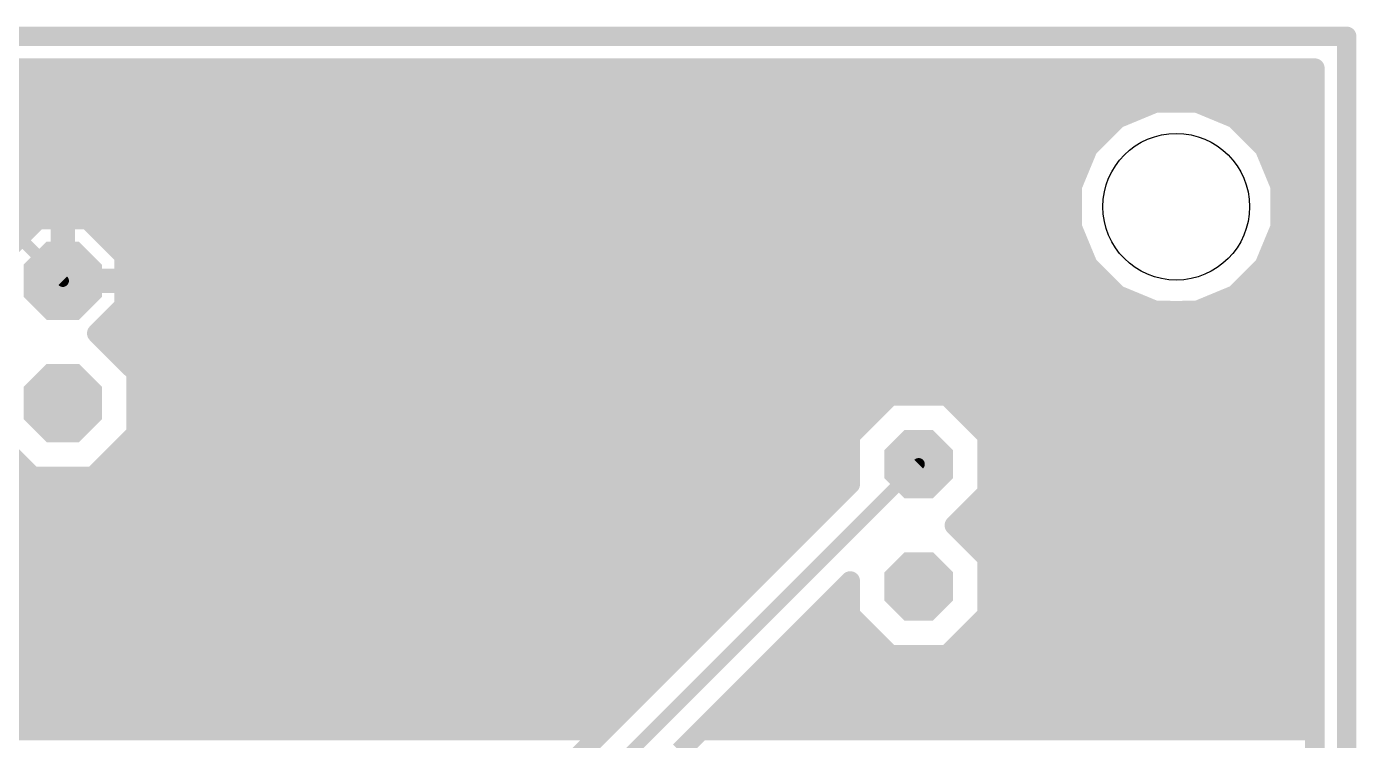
# Model space of a CAD drawing. Extents: x -0.2 to 78.9, y -2.7 to 86.6.
# Drawn here: x 51.32 to 78.94, y 71.73 to 86.56 of the extents above; entities that cross this region are included whole.
import ezdxf

# ---------------------------------------------------------------- set-up
doc = ezdxf.new("R2010")
doc.units = 0
for name, color, linetype in [('16', 174, 'CONTINUOUS'), ('17', 94, 'CONTINUOUS'), ('20', 178, 'CONTINUOUS')]:
    doc.layers.add(name, color=color, linetype=linetype)

# ---------------------------------------------------------------- blocks, each defined once
blk = doc.blocks.new('OCTAGONP')
at = {"const_width": 0.5}
blk.add_lwpolyline([(-0.25, -0.1036), (-0.25, 0.1036), (-0.1036, 0.25), (0.1036, 0.25), (0.25, 0.1036), (0.25, -0.1036), (0.1036, -0.25), (-0.1036, -0.25), (-0.25, -0.1036), (-0.25, 0.1036)], dxfattribs=at)

msp = doc.modelspace()

# ---------------------------------------------------------------- linework, layer by layer
at = {"layer": '16'}
for points, const_width in [([(0.6603, 85.6996), (78.0796, 85.6996)], 0.4064), ([(78.0796, 85.6996), (78.0796, -1.8796)], 0.4064), ([(0.6603, 85.344), (78.0796, 85.344)], 0.4064), ([(4.0689, 84.9376), (74.6711, 84.9376)], 0.4064), ([(74.7705, 84.9788), (73.9771, 84.6501)], 0.4064), ([(74.7706, 84.9788), (74.7705, 84.9788)], 0.4064), ([(75.0737, 84.9788), (74.7706, 84.9788)], 0.4064), ([(75.1942, 84.9789), (75.0737, 84.9789)], 0.4064), ([(75.0737, 84.9789), (75.0737, 84.9788)], 0.4064), ([(75.2, 84.9789), (75.1942, 84.9789)], 0.4064), ([(75.3262, 84.9789), (75.2, 84.9789)], 0.4064), ([(75.3262, 84.9788), (75.3262, 84.9789)], 0.4064), ([(75.6294, 84.9788), (75.3262, 84.9788)], 0.4064), ([(76.4229, 84.6501), (75.6294, 84.9788)], 0.4064), ([(75.7289, 84.9376), (78.0796, 84.9376)], 0.4064), ([(73.977, 84.6501), (73.3698, 84.0429)], 0.4064), ([(73.9771, 84.6501), (73.977, 84.6501)], 0.4064), ([(76.4229, 84.65), (76.4229, 84.6501)], 0.4064), ([(77.03, 84.0429), (76.4229, 84.65)], 0.4064), ([(4.8818, 84.5312), (73.8581, 84.5312)], 0.4064), ([(76.5417, 84.5312), (78.0796, 84.5312)], 0.4064), ([(5.2882, 84.1248), (73.4517, 84.1248)], 0.4064), ([(76.9481, 84.1248), (78.0796, 84.1248)], 0.4064), ([(73.3698, 84.0428), (73.0411, 83.2494)], 0.4064), ([(73.3698, 84.0429), (73.3698, 84.0428)], 0.4064), ([(77.0301, 84.0429), (77.03, 84.0429)], 0.4064), ([(77.3588, 83.2494), (77.0301, 84.0429)], 0.4064), ([(5.5045, 83.7184), (73.2355, 83.7184)], 0.4064), ([(49.53, 83.82), (52.07, 81.28)], 0.254), ([(77.1646, 83.7184), (78.0796, 83.7184)], 0.4064), ([(5.6729, 83.312), (73.0671, 83.312)], 0.4064), ([(73.0411, 83.2494), (73.0411, 83.2493)], 0.4064), ([(73.0411, 83.2493), (73.0411, 82.3906)], 0.4064), ([(77.3329, 83.312), (78.0796, 83.312)], 0.4064), ([(77.3588, 83.2493), (77.3588, 83.2494)], 0.4064), ([(77.3588, 82.3906), (77.3588, 83.2493)], 0.4064), ([(5.6988, 82.9056), (73.0411, 82.9056)], 0.4064), ([(77.3588, 82.9056), (78.0796, 82.9056)], 0.4064), ([(50.4659, 82.4992), (51.4933, 82.4992)], 0.4064), ([(51.5439, 82.5499), (50.9796, 81.9855)], 0.4064), ([(52.019, 82.5499), (51.5439, 82.5499)], 0.4064), ([(52.019, 81.3314), (52.019, 82.5499)], 0.4064), ([(52.019, 82.4992), (52.1208, 82.4992)], 0.4064), ([(52.596, 82.5499), (52.1208, 82.5499)], 0.4064), ([(52.1208, 82.5499), (52.1208, 81.3314)], 0.4064), ([(53.3399, 81.806), (52.596, 82.5499)], 0.4064), ([(52.6467, 82.4992), (73.0411, 82.4992)], 0.4064), ([(77.3588, 82.4992), (78.0796, 82.4992)], 0.4064), ([(73.0411, 82.3906), (73.0411, 82.3905)], 0.4064), ([(73.0411, 82.3905), (73.3698, 81.5971)], 0.4064), ([(77.0301, 81.5971), (77.3588, 82.3905)], 0.4064), ([(77.3588, 82.3905), (77.3588, 82.3906)], 0.4064), ([(52.019, 82.0928), (52.1208, 82.0928)], 0.4064), ([(53.0531, 82.0928), (73.1644, 82.0928)], 0.4064), ([(77.2354, 82.0928), (78.0796, 82.0928)], 0.4064), ([(52.019, 81.6864), (52.1208, 81.6864)], 0.4064), ([(53.3399, 81.3308), (53.3399, 81.806)], 0.4064), ([(53.3399, 81.6864), (73.3328, 81.6864)], 0.4064), ([(73.3698, 81.5971), (73.3698, 81.597)], 0.4064), ([(73.3698, 81.597), (73.977, 80.9898)], 0.4064), ([(76.4229, 80.9898), (77.0301, 81.597)], 0.4064), ([(77.0301, 81.597), (77.0301, 81.5971)], 0.4064), ([(77.067, 81.6864), (78.0796, 81.6864)], 0.4064), ([(52.1208, 81.3314), (52.019, 81.3314)], 0.4064), ([(52.1214, 81.229), (52.1214, 81.3308)], 0.4064), ([(52.1214, 81.3308), (53.3399, 81.3308)], 0.4064), ([(52.1214, 81.28), (73.6868, 81.28)], 0.4064), ([(53.3399, 81.229), (52.1214, 81.229)], 0.4064), ([(53.3399, 80.7539), (53.3399, 81.229)], 0.4064), ([(76.7131, 81.28), (78.0796, 81.28)], 0.4064), ([(52.7755, 80.1896), (53.3399, 80.7539)], 0.4064), ([(53.3399, 80.8736), (74.2575, 80.8736)], 0.4064), ([(73.977, 80.9898), (73.9771, 80.9898)], 0.4064), ([(73.9771, 80.9898), (74.7705, 80.6611)], 0.4064), ([(75.6294, 80.6611), (76.4228, 80.9898)], 0.4064), ([(76.1423, 80.8736), (78.0796, 80.8736)], 0.4064), ([(76.4228, 80.9898), (76.4229, 80.9898)], 0.4064), ([(53.0531, 80.4672), (78.0796, 80.4672)], 0.4064), ([(74.7705, 80.6611), (74.7706, 80.6611)], 0.4064), ([(74.7706, 80.6611), (75.0737, 80.6611)], 0.4064), ([(75.0737, 80.6611), (75.0737, 80.661)], 0.4064), ([(75.0737, 80.661), (75.2, 80.661)], 0.4064), ([(75.2, 80.661), (75.2454, 80.661)], 0.4064), ([(75.2454, 80.661), (75.3262, 80.661)], 0.4064), ([(75.3262, 80.661), (75.3262, 80.6611)], 0.4064), ([(75.3262, 80.6611), (75.6293, 80.6611)], 0.4064), ([(75.6293, 80.6611), (75.6294, 80.6611)], 0.4064), ([(53.5939, 79.3712), (52.7755, 80.1896)], 0.4064), ([(52.9043, 80.0608), (78.0796, 80.0608)], 0.4064), ([(53.3107, 79.6544), (78.0796, 79.6544)], 0.4064), ([(53.5939, 78.1087), (53.5939, 79.3712)], 0.4064), ([(53.5939, 79.248), (78.0796, 79.248)], 0.4064), ([(53.5939, 78.8416), (69.2101, 78.8416)], 0.4064), ([(69.2608, 78.8923), (68.4276, 78.0591)], 0.4064), ([(70.4391, 78.8923), (69.2608, 78.8923)], 0.4064), ([(71.2723, 78.0591), (70.4391, 78.8923)], 0.4064), ([(70.4898, 78.8416), (78.0796, 78.8416)], 0.4064), ([(53.5939, 78.4352), (68.8037, 78.4352)], 0.4064), ([(70.8962, 78.4352), (78.0796, 78.4352)], 0.4064), ([(52.7012, 77.216), (53.5939, 78.1087)], 0.4064), ([(53.514, 78.0288), (68.4276, 78.0288)], 0.4064), ([(68.4276, 78.0591), (68.4276, 77.0533)], 0.4064), ([(71.2723, 76.8808), (71.2723, 78.0591)], 0.4064), ([(71.2723, 78.0288), (78.0796, 78.0288)], 0.4064), ([(50.8, 77.8548), (51.4387, 77.216)], 0.4064), ([(53.1076, 77.6224), (68.4276, 77.6224)], 0.4064), ([(71.2723, 77.6224), (78.0796, 77.6224)], 0.4064), ([(50.1612, 77.216), (51.4387, 77.216)], 0.4064), ([(51.4387, 77.216), (52.7012, 77.216)], 0.4064), ([(52.7012, 77.216), (68.4276, 77.216)], 0.4064), ([(58.42, 66.04), (69.85, 77.47)], 0.254), ([(71.2723, 77.216), (78.0796, 77.216)], 0.4064), ([(68.4276, 77.0533), (58.0171, 66.6428)], 0.4064), ([(70.5914, 76.2), (71.2723, 76.8808)], 0.4064), ([(19.3953, 76.8096), (68.1839, 76.8096)], 0.4064), ([(71.201, 76.8096), (78.0796, 76.8096)], 0.4064), ([(18.9889, 76.4032), (67.7775, 76.4032)], 0.4064), ([(70.7946, 76.4032), (78.0796, 76.4032)], 0.4064), ([(71.2723, 75.5191), (70.5914, 76.2)], 0.4064), ([(18.5825, 75.9968), (67.3711, 75.9968)], 0.4064), ([(70.7946, 75.9968), (78.0796, 75.9968)], 0.4064), ([(18.1761, 75.5904), (66.9647, 75.5904)], 0.4064), ([(71.201, 75.5904), (78.0796, 75.5904)], 0.4064), ([(71.2723, 74.3408), (71.2723, 75.5191)], 0.4064), ([(17.7697, 75.184), (66.5583, 75.184)], 0.4064), ([(64.8865, 71.5009), (68.4276, 75.042)], 0.4064), ([(68.4276, 75.042), (68.4276, 74.3408)], 0.4064), ([(71.2723, 75.184), (78.0796, 75.184)], 0.4064), ([(17.3633, 74.7776), (66.1519, 74.7776)], 0.4064), ([(68.1632, 74.7776), (68.4276, 74.7776)], 0.4064), ([(71.2723, 74.7776), (78.0796, 74.7776)], 0.4064), ([(16.9569, 74.3712), (65.7455, 74.3712)], 0.4064), ([(67.7568, 74.3712), (68.4276, 74.3712)], 0.4064), ([(68.4276, 74.3408), (69.2608, 73.5076)], 0.4064), ([(70.4391, 73.5076), (71.2723, 74.3408)], 0.4064), ([(71.2723, 74.3712), (78.0796, 74.3712)], 0.4064), ([(16.5505, 73.9648), (65.3391, 73.9648)], 0.4064), ([(67.3504, 73.9648), (68.8036, 73.9648)], 0.4064), ([(70.8963, 73.9648), (78.0796, 73.9648)], 0.4064), ([(16.1441, 73.5584), (64.9327, 73.5584)], 0.4064), ([(66.944, 73.5584), (69.21, 73.5584)], 0.4064), ([(70.4899, 73.5584), (78.0796, 73.5584)], 0.4064), ([(69.2608, 73.5076), (70.4391, 73.5076)], 0.4064), ([(15.7377, 73.152), (64.5263, 73.152)], 0.4064), ([(66.5376, 73.152), (78.0796, 73.152)], 0.4064), ([(15.3313, 72.7456), (64.1199, 72.7456)], 0.4064), ([(66.1312, 72.7456), (78.0796, 72.7456)], 0.4064), ([(14.9249, 72.3392), (63.7135, 72.3392)], 0.4064), ([(65.7248, 72.3392), (78.0796, 72.3392)], 0.4064), ([(14.5185, 71.9328), (63.3071, 71.9328)], 0.4064), ([(65.3184, 71.9328), (78.0796, 71.9328)], 0.4064)]:
    msp.add_lwpolyline(points, dxfattribs=dict(at, const_width=const_width))
for points, const_width in [([(78.1812, 85.6996, 1), (77.978, 85.6996)], 0.2032), ([(78.0796, 85.598, 1), (78.0796, 85.8012)], 0.2032), ([(78.0796, 85.2424, 1), (78.0796, 85.4456)], 0.2032), ([(74.7705, 85.0804, 1), (74.7705, 84.8772)], 0.2032), ([(74.7706, 85.0804, 1), (74.7706, 84.8772)], 0.2032), ([(74.6711, 84.836, 1), (74.6711, 85.0392)], 0.2032), ([(74.8094, 84.8849, 1), (74.7316, 85.0727)], 0.2032), ([(74.7706, 84.8772, 1), (74.7706, 85.0804)], 0.2032), ([(75.0737, 85.0805, 1), (75.0737, 84.8773)], 0.2032), ([(75.1753, 84.9789, 1), (74.9721, 84.9789)], 0.2032), ([(75.0737, 84.8772, 1), (75.0737, 85.0804)], 0.2032), ([(75.1942, 85.0805, 1), (75.1942, 84.8773)], 0.2032), ([(75.2, 85.0805, 1), (75.2, 84.8773)], 0.2032), ([(75.1942, 84.8773, 1), (75.1942, 85.0805)], 0.2032), ([(75.2, 84.8773, 1), (75.2, 85.0805)], 0.2032), ([(75.4278, 84.9789, 1), (75.2246, 84.9789)], 0.2032), ([(75.3262, 85.0804, 1), (75.3262, 84.8772)], 0.2032), ([(75.3262, 84.8773, 1), (75.3262, 85.0805)], 0.2032), ([(75.6683, 85.0727, 1), (75.5905, 84.8849)], 0.2032), ([(75.7289, 85.0392, 1), (75.7289, 84.836)], 0.2032), ([(75.6294, 84.8772, 1), (75.6294, 85.0804)], 0.2032), ([(78.0796, 84.836, 1), (78.0796, 85.0392)], 0.2032), ([(73.977, 84.7517, 1), (73.977, 84.5485)], 0.2032), ([(73.9382, 84.744, 1), (74.016, 84.5562)], 0.2032), ([(74.0488, 84.5783, 1), (73.9052, 84.7219)], 0.2032), ([(73.9771, 84.5485, 1), (73.9771, 84.7517)], 0.2032), ([(74.9721, 84.9788, 1), (75.1753, 84.9788)], 0.2032), ([(75.2246, 84.9788, 1), (75.4278, 84.9788)], 0.2032), ([(76.5245, 84.6501, 1), (76.3213, 84.6501)], 0.2032), ([(76.4947, 84.7218, 1), (76.3511, 84.5782)], 0.2032), ([(76.384, 84.5562, 1), (76.4618, 84.744)], 0.2032), ([(73.8581, 84.4296, 1), (73.8581, 84.6328)], 0.2032), ([(76.3213, 84.65, 1), (76.5245, 84.65)], 0.2032), ([(76.5417, 84.6328, 1), (76.5417, 84.4296)], 0.2032), ([(78.0796, 84.4296, 1), (78.0796, 84.6328)], 0.2032), ([(73.4517, 84.0232, 1), (73.4517, 84.2264)], 0.2032), ([(76.9481, 84.2264, 1), (76.9481, 84.0232)], 0.2032), ([(78.0796, 84.0232, 1), (78.0796, 84.2264)], 0.2032), ([(73.4714, 84.0429, 1), (73.2682, 84.0429)], 0.2032), ([(73.2682, 84.0428, 1), (73.4714, 84.0428)], 0.2032), ([(73.298, 84.1147, 1), (73.4416, 83.9711)], 0.2032), ([(73.4637, 84.0039, 1), (73.2759, 84.0817)], 0.2032), ([(77.03, 84.1445, 1), (77.03, 83.9413)], 0.2032), ([(77.124, 84.0818, 1), (76.9362, 84.004)], 0.2032), ([(76.9582, 83.9711, 1), (77.1018, 84.1147)], 0.2032), ([(77.0301, 83.9413, 1), (77.0301, 84.1445)], 0.2032), ([(73.2355, 83.6168, 1), (73.2355, 83.82)], 0.2032), ([(77.1646, 83.82, 1), (77.1646, 83.6168)], 0.2032), ([(78.0796, 83.6168, 1), (78.0796, 83.82)], 0.2032), ([(73.1427, 83.2494, 1), (72.9395, 83.2494)], 0.2032), ([(73.1427, 83.2493, 1), (72.9395, 83.2493)], 0.2032), ([(73.0671, 83.2104, 1), (73.0671, 83.4136)], 0.2032), ([(77.3329, 83.4136, 1), (77.3329, 83.2104)], 0.2032), ([(77.4604, 83.2494, 1), (77.2572, 83.2494)], 0.2032), ([(77.4604, 83.2493, 1), (77.2572, 83.2493)], 0.2032), ([(78.0796, 83.2104, 1), (78.0796, 83.4136)], 0.2032), ([(72.9472, 83.2883, 1), (73.135, 83.2105)], 0.2032), ([(72.9395, 83.2493, 1), (73.1427, 83.2493)], 0.2032), ([(77.2572, 83.2493, 1), (77.4604, 83.2493)], 0.2032), ([(77.2649, 83.2105, 1), (77.4527, 83.2883)], 0.2032), ([(73.0411, 82.804, 1), (73.0411, 83.0072)], 0.2032), ([(77.3588, 83.0072, 1), (77.3588, 82.804)], 0.2032), ([(78.0796, 82.804, 1), (78.0796, 83.0072)], 0.2032), ([(51.5439, 82.6515, 1), (51.5439, 82.4483)], 0.2032), ([(51.6157, 82.4781, 1), (51.4721, 82.6217)], 0.2032), ([(51.4933, 82.3976, 1), (51.4933, 82.6008)], 0.2032), ([(52.1206, 82.5499, 1), (51.9174, 82.5499)], 0.2032), ([(52.019, 82.6008, 1), (52.019, 82.3976)], 0.2032), ([(52.019, 82.4483, 1), (52.019, 82.6515)], 0.2032), ([(52.1208, 82.6515, 1), (52.1208, 82.4483)], 0.2032), ([(52.2224, 82.5499, 1), (52.0192, 82.5499)], 0.2032), ([(52.1208, 82.3976, 1), (52.1208, 82.6008)], 0.2032), ([(52.6678, 82.6217, 1), (52.5242, 82.4781)], 0.2032), ([(52.6467, 82.6008, 1), (52.6467, 82.3976)], 0.2032), ([(52.596, 82.4483, 1), (52.596, 82.6515)], 0.2032), ([(73.0411, 82.3976, 1), (73.0411, 82.6008)], 0.2032), ([(77.3588, 82.6008, 1), (77.3588, 82.3976)], 0.2032), ([(78.0796, 82.3976, 1), (78.0796, 82.6008)], 0.2032), ([(73.1427, 82.3906, 1), (72.9395, 82.3906)], 0.2032), ([(73.135, 82.4294, 1), (72.9472, 82.3516)], 0.2032), ([(72.9395, 82.3906, 1), (73.1427, 82.3906)], 0.2032), ([(72.9395, 82.3905, 1), (73.1427, 82.3905)], 0.2032), ([(77.4604, 82.3906, 1), (77.2572, 82.3906)], 0.2032), ([(77.2572, 82.3906, 1), (77.4604, 82.3906)], 0.2032), ([(77.2572, 82.3905, 1), (77.4604, 82.3905)], 0.2032), ([(77.4527, 82.3516, 1), (77.2649, 82.4294)], 0.2032), ([(52.019, 82.1944, 1), (52.019, 81.9912)], 0.2032), ([(52.1208, 81.9912, 1), (52.1208, 82.1944)], 0.2032), ([(53.0531, 82.1944, 1), (53.0531, 81.9912)], 0.2032), ([(73.1644, 81.9912, 1), (73.1644, 82.1944)], 0.2032), ([(77.2354, 82.1944, 1), (77.2354, 81.9912)], 0.2032), ([(78.0796, 81.9912, 1), (78.0796, 82.1944)], 0.2032), ([(52.019, 81.788, 1), (52.019, 81.5848)], 0.2032), ([(52.1208, 81.5848, 1), (52.1208, 81.788)], 0.2032), ([(53.4415, 81.806, 1), (53.2383, 81.806)], 0.2032), ([(53.3399, 81.788, 1), (53.3399, 81.5848)], 0.2032), ([(53.2681, 81.7342, 1), (53.4117, 81.8778)], 0.2032), ([(73.4714, 81.5971, 1), (73.2682, 81.5971)], 0.2032), ([(73.4416, 81.6688, 1), (73.298, 81.5252)], 0.2032), ([(73.3328, 81.5848, 1), (73.3328, 81.788)], 0.2032), ([(77.1317, 81.5971, 1), (76.9285, 81.5971)], 0.2032), ([(77.1019, 81.5252, 1), (76.9583, 81.6688)], 0.2032), ([(77.067, 81.788, 1), (77.067, 81.5848)], 0.2032), ([(78.0796, 81.5848, 1), (78.0796, 81.788)], 0.2032), ([(52.019, 81.433, 1), (52.019, 81.2298)], 0.2032), ([(52.223, 81.3308, 1), (52.0198, 81.3308)], 0.2032), ([(52.1214, 81.4324, 1), (52.1214, 81.2292)], 0.2032), ([(52.1208, 81.2298, 1), (52.1208, 81.433)], 0.2032), ([(53.3399, 81.2292, 1), (53.3399, 81.4324)], 0.2032), ([(73.2682, 81.597, 1), (73.4714, 81.597)], 0.2032), ([(73.2759, 81.5582, 1), (73.4637, 81.636)], 0.2032), ([(76.9362, 81.636, 1), (77.124, 81.5582)], 0.2032), ([(76.9285, 81.597, 1), (77.1317, 81.597)], 0.2032), ([(51.9174, 81.3314, 1), (52.1206, 81.3314)], 0.2032), ([(52.0192, 81.3314, 1), (52.2224, 81.3314)], 0.2032), ([(52.1214, 81.3816, 1), (52.1214, 81.1784)], 0.2032), ([(52.1214, 81.3306, 1), (52.1214, 81.1274)], 0.2032), ([(52.0198, 81.229, 1), (52.223, 81.229)], 0.2032), ([(52.0251, 81.2351, 1), (52.1149, 81.3249)], 0.127), ([(53.2383, 81.3308, 1), (53.4415, 81.3308)], 0.2032), ([(53.4415, 81.229, 1), (53.2383, 81.229)], 0.2032), ([(53.3399, 81.1274, 1), (53.3399, 81.3306)], 0.2032), ([(73.6868, 81.1784, 1), (73.6868, 81.3816)], 0.2032), ([(76.7131, 81.3816, 1), (76.7131, 81.1784)], 0.2032), ([(78.0796, 81.1784, 1), (78.0796, 81.3816)], 0.2032), ([(53.3399, 80.9752, 1), (53.3399, 80.772)], 0.2032), ([(53.4117, 80.6821, 1), (53.2681, 80.8257)], 0.2032), ([(73.977, 81.0914, 1), (73.977, 80.8882)], 0.2032), ([(74.016, 81.0837, 1), (73.9382, 80.8959)], 0.2032), ([(73.9052, 80.918, 1), (74.0488, 81.0616)], 0.2032), ([(73.9771, 80.8882, 1), (73.9771, 81.0914)], 0.2032), ([(74.2575, 80.772, 1), (74.2575, 80.9752)], 0.2032), ([(76.1423, 80.9752, 1), (76.1423, 80.772)], 0.2032), ([(76.4228, 81.0914, 1), (76.4228, 80.8882)], 0.2032), ([(76.3511, 81.0616, 1), (76.4947, 80.918)], 0.2032), ([(76.4617, 80.8959, 1), (76.3839, 81.0837)], 0.2032), ([(76.4229, 80.8882, 1), (76.4229, 81.0914)], 0.2032), ([(78.0796, 80.772, 1), (78.0796, 80.9752)], 0.2032), ([(53.0531, 80.5688, 1), (53.0531, 80.3656)], 0.2032), ([(53.2383, 80.7539, 1), (53.4415, 80.7539)], 0.2032), ([(74.7705, 80.7627, 1), (74.7705, 80.5595)], 0.2032), ([(74.7706, 80.7627, 1), (74.7706, 80.5595)], 0.2032), ([(74.7316, 80.5672, 1), (74.8094, 80.755)], 0.2032), ([(74.7706, 80.5595, 1), (74.7706, 80.7627)], 0.2032), ([(75.1753, 80.6611, 1), (74.9721, 80.6611)], 0.2032), ([(75.0737, 80.7626, 1), (75.0737, 80.5594)], 0.2032), ([(74.9721, 80.661, 1), (75.1753, 80.661)], 0.2032), ([(75.0737, 80.5595, 1), (75.0737, 80.7627)], 0.2032), ([(75.2, 80.7626, 1), (75.2, 80.5594)], 0.2032), ([(75.2454, 80.7626, 1), (75.2454, 80.5594)], 0.2032), ([(75.2, 80.5594, 1), (75.2, 80.7626)], 0.2032), ([(75.4278, 80.6611, 1), (75.2246, 80.6611)], 0.2032), ([(75.3262, 80.7627, 1), (75.3262, 80.5595)], 0.2032), ([(75.2246, 80.661, 1), (75.4278, 80.661)], 0.2032), ([(75.2454, 80.5594, 1), (75.2454, 80.7626)], 0.2032), ([(75.3262, 80.5594, 1), (75.3262, 80.7626)], 0.2032), ([(75.6293, 80.7627, 1), (75.6293, 80.5595)], 0.2032), ([(75.5905, 80.755, 1), (75.6683, 80.5672)], 0.2032), ([(75.6293, 80.5595, 1), (75.6293, 80.7627)], 0.2032), ([(75.6294, 80.5595, 1), (75.6294, 80.7627)], 0.2032), ([(78.0796, 80.3656, 1), (78.0796, 80.5688)], 0.2032), ([(52.8473, 80.2614, 1), (52.7037, 80.1178)], 0.2032), ([(52.7037, 80.2614, 1), (52.8473, 80.1178)], 0.2032), ([(52.9043, 80.1624, 1), (52.9043, 79.9592)], 0.2032), ([(78.0796, 79.9592, 1), (78.0796, 80.1624)], 0.2032), ([(53.3107, 79.756, 1), (53.3107, 79.5528)], 0.2032), ([(78.0796, 79.5528, 1), (78.0796, 79.756)], 0.2032), ([(53.6955, 79.3712, 1), (53.4923, 79.3712)], 0.2032), ([(53.5939, 79.3496, 1), (53.5939, 79.1464)], 0.2032), ([(53.5221, 79.2994, 1), (53.6657, 79.443)], 0.2032), ([(78.0796, 79.1464, 1), (78.0796, 79.3496)], 0.2032), ([(53.5939, 78.9432, 1), (53.5939, 78.74)], 0.2032), ([(69.2608, 78.9939, 1), (69.2608, 78.7907)], 0.2032), ([(69.3326, 78.8205, 1), (69.189, 78.9641)], 0.2032), ([(69.2101, 78.74, 1), (69.2101, 78.9432)], 0.2032), ([(70.5109, 78.9641, 1), (70.3673, 78.8205)], 0.2032), ([(70.4898, 78.9432, 1), (70.4898, 78.74)], 0.2032), ([(70.4391, 78.7907, 1), (70.4391, 78.9939)], 0.2032), ([(78.0796, 78.74, 1), (78.0796, 78.9432)], 0.2032), ([(53.5939, 78.5368, 1), (53.5939, 78.3336)], 0.2032), ([(68.8037, 78.3336, 1), (68.8037, 78.5368)], 0.2032), ([(70.8962, 78.5368, 1), (70.8962, 78.3336)], 0.2032), ([(78.0796, 78.3336, 1), (78.0796, 78.5368)], 0.2032), ([(53.514, 78.1304, 1), (53.514, 77.9272)], 0.2032), ([(53.4923, 78.1087, 1), (53.6955, 78.1087)], 0.2032), ([(53.6657, 78.0369, 1), (53.5221, 78.1805)], 0.2032), ([(68.5292, 78.0591, 1), (68.326, 78.0591)], 0.2032), ([(68.3558, 78.1309, 1), (68.4994, 77.9873)], 0.2032), ([(68.4276, 77.9272, 1), (68.4276, 78.1304)], 0.2032), ([(71.3739, 78.0591, 1), (71.1707, 78.0591)], 0.2032), ([(71.2723, 78.1304, 1), (71.2723, 77.9272)], 0.2032), ([(71.2005, 77.9873, 1), (71.3441, 78.1309)], 0.2032), ([(78.0796, 77.9272, 1), (78.0796, 78.1304)], 0.2032), ([(53.1076, 77.724, 1), (53.1076, 77.5208)], 0.2032), ([(68.4276, 77.5208, 1), (68.4276, 77.724)], 0.2032), ([(71.2723, 77.724, 1), (71.2723, 77.5208)], 0.2032), ([(78.0796, 77.5208, 1), (78.0796, 77.724)], 0.2032), ([(51.4387, 77.3176, 1), (51.4387, 77.1144)], 0.2032), ([(51.3669, 77.1442, 1), (51.5105, 77.2878)], 0.2032), ([(51.4387, 77.1144, 1), (51.4387, 77.3176)], 0.2032), ([(52.7012, 77.3176, 1), (52.7012, 77.1144)], 0.2032), ([(52.6294, 77.2878, 1), (52.773, 77.1442)], 0.2032), ([(52.7012, 77.1144, 1), (52.7012, 77.3176)], 0.2032), ([(68.4276, 77.1144, 1), (68.4276, 77.3176)], 0.2032), ([(69.8949, 77.4251, 1), (69.8051, 77.5149)], 0.127), ([(71.2723, 77.3176, 1), (71.2723, 77.1144)], 0.2032), ([(78.0796, 77.1144, 1), (78.0796, 77.3176)], 0.2032), ([(68.326, 77.0533, 1), (68.5292, 77.0533)], 0.2032), ([(68.4994, 76.9815, 1), (68.3558, 77.1251)], 0.2032), ([(71.3441, 76.809, 1), (71.2005, 76.9526)], 0.2032), ([(68.1839, 76.708, 1), (68.1839, 76.9112)], 0.2032), ([(71.201, 76.9112, 1), (71.201, 76.708)], 0.2032), ([(71.1707, 76.8808, 1), (71.3739, 76.8808)], 0.2032), ([(78.0796, 76.708, 1), (78.0796, 76.9112)], 0.2032), ([(67.7775, 76.3016, 1), (67.7775, 76.5048)], 0.2032), ([(70.7946, 76.5048, 1), (70.7946, 76.3016)], 0.2032), ([(78.0796, 76.3016, 1), (78.0796, 76.5048)], 0.2032), ([(70.6632, 76.2718, 1), (70.5196, 76.1282)], 0.2032), ([(70.5196, 76.2718, 1), (70.6632, 76.1282)], 0.2032), ([(67.3711, 75.8952, 1), (67.3711, 76.0984)], 0.2032), ([(70.7946, 76.0984, 1), (70.7946, 75.8952)], 0.2032), ([(78.0796, 75.8952, 1), (78.0796, 76.0984)], 0.2032), ([(66.9647, 75.4888, 1), (66.9647, 75.692)], 0.2032), ([(71.201, 75.692, 1), (71.201, 75.4888)], 0.2032), ([(71.3739, 75.5191, 1), (71.1707, 75.5191)], 0.2032), ([(78.0796, 75.4888, 1), (78.0796, 75.692)], 0.2032), ([(71.2005, 75.4473, 1), (71.3441, 75.5909)], 0.2032), ([(66.5583, 75.0824, 1), (66.5583, 75.2856)], 0.2032), ([(68.5292, 75.042, 1), (68.326, 75.042)], 0.2032), ([(68.4994, 74.9702, 1), (68.3558, 75.1138)], 0.2032), ([(71.2723, 75.2856, 1), (71.2723, 75.0824)], 0.2032), ([(78.0796, 75.0824, 1), (78.0796, 75.2856)], 0.2032), ([(66.1519, 74.676, 1), (66.1519, 74.8792)], 0.2032), ([(68.1632, 74.8792, 1), (68.1632, 74.676)], 0.2032), ([(68.4276, 74.676, 1), (68.4276, 74.8792)], 0.2032), ([(71.2723, 74.8792, 1), (71.2723, 74.676)], 0.2032), ([(78.0796, 74.676, 1), (78.0796, 74.8792)], 0.2032), ([(65.7455, 74.2696, 1), (65.7455, 74.4728)], 0.2032), ([(67.7568, 74.4728, 1), (67.7568, 74.2696)], 0.2032), ([(68.326, 74.3408, 1), (68.5292, 74.3408)], 0.2032), ([(68.4994, 74.4126, 1), (68.3558, 74.269)], 0.2032), ([(68.4276, 74.2696, 1), (68.4276, 74.4728)], 0.2032), ([(71.2723, 74.4728, 1), (71.2723, 74.2696)], 0.2032), ([(71.1707, 74.3408, 1), (71.3739, 74.3408)], 0.2032), ([(71.3441, 74.269, 1), (71.2005, 74.4126)], 0.2032), ([(78.0796, 74.2696, 1), (78.0796, 74.4728)], 0.2032), ([(65.3391, 73.8632, 1), (65.3391, 74.0664)], 0.2032), ([(67.3504, 74.0664, 1), (67.3504, 73.8632)], 0.2032), ([(68.8036, 73.8632, 1), (68.8036, 74.0664)], 0.2032), ([(70.8963, 74.0664, 1), (70.8963, 73.8632)], 0.2032), ([(78.0796, 73.8632, 1), (78.0796, 74.0664)], 0.2032), ([(64.9327, 73.4568, 1), (64.9327, 73.66)], 0.2032), ([(66.944, 73.66, 1), (66.944, 73.4568)], 0.2032), ([(69.21, 73.4568, 1), (69.21, 73.66)], 0.2032), ([(70.4899, 73.66, 1), (70.4899, 73.4568)], 0.2032), ([(78.0796, 73.4568, 1), (78.0796, 73.66)], 0.2032), ([(69.2608, 73.6092, 1), (69.2608, 73.406)], 0.2032), ([(69.189, 73.4358, 1), (69.3326, 73.5794)], 0.2032), ([(70.3673, 73.5794, 1), (70.5109, 73.4358)], 0.2032), ([(70.4391, 73.406, 1), (70.4391, 73.6092)], 0.2032), ([(64.5263, 73.0504, 1), (64.5263, 73.2536)], 0.2032), ([(66.5376, 73.2536, 1), (66.5376, 73.0504)], 0.2032), ([(78.0796, 73.0504, 1), (78.0796, 73.2536)], 0.2032), ([(64.1199, 72.644, 1), (64.1199, 72.8472)], 0.2032), ([(66.1312, 72.8472, 1), (66.1312, 72.644)], 0.2032), ([(78.0796, 72.644, 1), (78.0796, 72.8472)], 0.2032), ([(63.7135, 72.2376, 1), (63.7135, 72.4408)], 0.2032), ([(65.7248, 72.4408, 1), (65.7248, 72.2376)], 0.2032), ([(78.0796, 72.2376, 1), (78.0796, 72.4408)], 0.2032), ([(63.3071, 71.8312, 1), (63.3071, 72.0344)], 0.2032), ([(65.3184, 72.0344, 1), (65.3184, 71.8312)], 0.2032), ([(78.0796, 71.8312, 1), (78.0796, 72.0344)], 0.2032)]:
    msp.add_lwpolyline(points, format="xyb", dxfattribs=dict(at, const_width=const_width))
at = {"layer": '20', "const_width": 0.4064}
for points in [[(0, 86.36), (78.74, 86.36)], [(78.74, 86.36), (78.74, -2.54)]]:
    msp.add_lwpolyline(points, dxfattribs=at)
at = {"layer": '20', "const_width": 0.2032}
for points in [[(78.8416, 86.36, 1), (78.6384, 86.36)], [(78.74, 86.2584, 1), (78.74, 86.4616)]]:
    msp.add_lwpolyline(points, format="xyb", dxfattribs=at)
at = {"layer": '20'}
msp.add_circle((75.2, 82.82), 1.524, dxfattribs=at)

# ---------------------------------------------------------------- block references
at = {"layer": '17'}
for p, xscale, yscale, rotation in [((52.07, 81.28), 1.6256, 1.6256, 180), ((52.07, 78.74), 1.6256, 1.6256, 180), ((69.85, 77.47), 1.4224, 1.4224, 270), ((69.85, 74.93), 1.4224, 1.4224, 270)]:
    msp.add_blockref('OCTAGONP', p, dxfattribs=dict(at, xscale=xscale, yscale=yscale, rotation=rotation))

doc.saveas('drawing.dxf')
